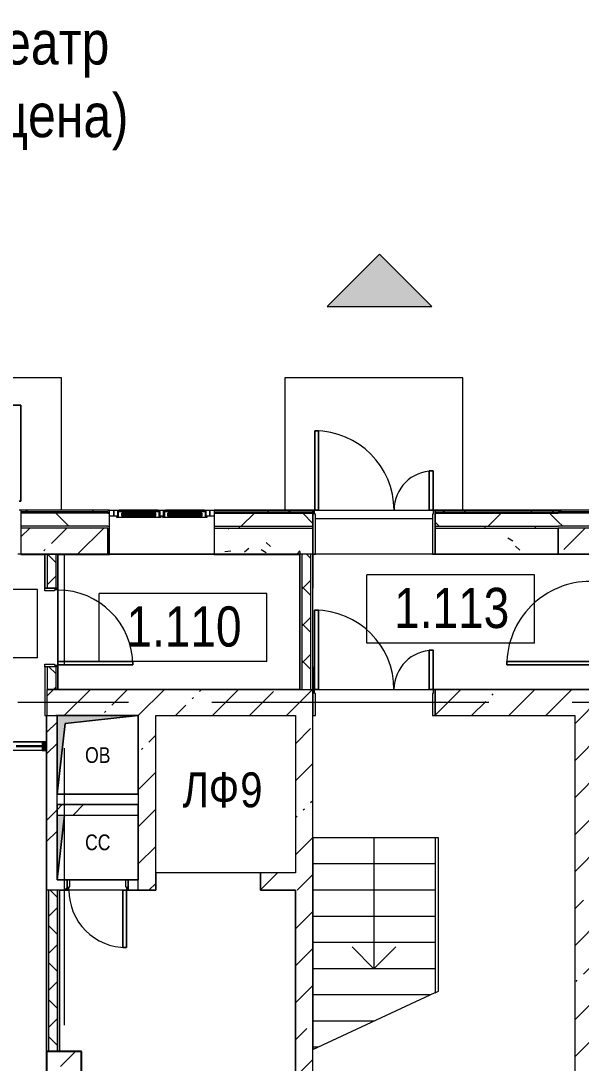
# Model space of a CAD drawing. Header units: millimetres. Extents: x 46431 to 216095, y -43515 to 31605.
# Drawn here: x 85437 to 91856, y 19585 to 31529 of the extents above; entities that cross this region are included whole.
import ezdxf

# ---------------------------------------------------------------- set-up
doc = ezdxf.new("R2010")
doc.units = ezdxf.units.MM
doc.linetypes.add('Осевые', pattern=[6350, 1270, -952.5, 3175, -952.5])
for name, color, linetype, lineweight in [('Двери', 7, 'Continuous', 9), ('Импосты витража', 7, 'Continuous', 9), ('Импосты витража-1', 7, 'Continuous', 18), ('Каркас_Импост', 7, 'Continuous', 9), ('Колонны', 7, 'Continuous', 9), ('Колонны-1', 7, 'Continuous', 25), ('Контуры', 7, 'Continuous', 9), ('Линии подступенков-1', 7, 'Continuous', 9), ('Линии свеса', 7, 'Continuous', 9), ('Марки вырезов', 7, 'Continuous', 9), ('Марки помещений', 7, 'Continuous', 9), ('Обобщенные модели', 7, 'Continuous', 9), ('Общие ребра', 7, 'Continuous', 9), ('Окна', 7, 'Continuous', 9), ('Окна-1', 7, 'Continuous', 18), ('Оси-2', 7, 'Осевые', 9), ('Остекление', 7, 'Continuous', 9), ('Панель', 7, 'Continuous', 9), ('Перекрытия', 7, 'Continuous', 9), ('Стены', 7, 'Continuous', 9), ('Стены-1', 7, 'Continuous', 18), ('Стрелки вверх', 7, 'Continuous', 9), ('Текстовые примечания', 7, 'Continuous', 9), ('Типовые аннотации', 7, 'Continuous', 9), ('Черная _1 сплошная', 7, 'Continuous', 9), ('Штриховка разреза-3', 7, 'Continuous', 9), ('Элементы узлов', 7, 'Continuous', 9), ('Элементы узлов-1', 7, 'Continuous', 5)]:
    doc.layers.add(name, color=color, linetype=linetype, lineweight=lineweight)
for name, color, linetype, lineweight, true_color in [('Импосты витража-2', 7, 'Continuous', 9, 0x787878), ('Линии-2', 1, 'Continuous', 9, 0xff0000), ('Окна-2', 7, 'Continuous', 9, 0x804000), ('Элементы узлов-2', 1, 'Continuous', 9, 0xff0000)]:
    doc.layers.add(name, color=color, linetype=linetype, lineweight=lineweight, true_color=true_color)
doc.styles.add('Arial', font='Arial.ttf', dxfattribs={"width": 0.8, "height": 180})
doc.styles.add('Arial Narrow', font='Arial Narrow.ttf', dxfattribs={"height": 500})
doc.styles.add('Arial Narrow_1', font='Arial Narrow.ttf', dxfattribs={"height": 460})
doc.styles.add('Arial Narrow_2', font='Arial Narrow.ttf', dxfattribs={"height": 400})
pattern_1 = [(45, (0, 0), (-424.264, 424.264), [600, -100, 20, -100]), (45, (0, 424), (-424.264, 424.264), [])]
pattern_2 = [(45, (0, 0), (-212.132, 212.132), []), (135, (0, 0), (-212.132, -212.132), [])]
pattern_3 = [(45, (0, 0), (-502.8943, 502.8943), []), (45, (0, 762), (-502.8943, 502.8943), [])]
pattern_4 = [(0, (0, 0), (812.8, 203.2), [67.056, -542.544, 67.056, -542.544, -3251.2]), (0, (0, 0), (812.8, 203.2), [-1219.2, 67.056, -1152.144, 67.056, -542.544, -1422.4]), (0, (0, 0), (812.8, 203.2), [-3048, 67.056, -339.344, 67.056, -948.944]), (120, (304.8, 101.6), (-582.37636, 602.30545), [67.056, -542.544, 67.056, -542.544, -3251.2]), (120, (304.8, 101.6), (-582.37636, 602.30545), [-1219.2, 67.056, -1152.144, 67.056, -542.544, -1422.4]), (120, (304.8, 101.6), (-582.37636, 602.30545), [-3048, 67.056, -339.344, 67.056, -948.944]), (240, (406.4, 508), (-230.42364, -805.50545), [67.056, -542.544, 67.056, -542.544, -3251.2]), (240, (406.4, 508), (-230.42364, -805.50545), [-1219.2, 67.056, -1152.144, 67.056, -542.544, -1422.4]), (240, (406.4, 508), (-230.42364, -805.50545), [-3048, 67.056, -339.344, 67.056, -948.944])]
pattern_5 = [(45, (0, 0), (-707.107, 707.107), []), (135, (0, 0), (-707.107, -707.107), [])]

# ---------------------------------------------------------------- blocks, each defined once
blk = doc.blocks.new('Дверь - Однопольная - ДВ1_21х10-6240607-План 1-го этажа на отм_ -6_000')
at = {"layer": 'Двери'}
for p, q in [((-439, 1018), (-479, 1018)), ((-479, 1018), (-479, 60)), ((-439, 60), (-439, 1018)), ((-479, 60), (-439, 60))]:
    blk.add_line(p, q, dxfattribs=at)
blk.add_arc((-479, 60), 958, 360, 90, dxfattribs=at)
at = {"layer": 'Каркас_Импост'}
for p, q in [((-480, 60), (-500, 60)), ((-500, 60), (-500, -60)), ((-480, 20), (-480, 60)), ((-470, 20), (-480, 20)), ((-470, -60), (-470, 20)), ((480, 20), (470, 20)), ((470, 20), (470, -60)), ((500, 60), (480, 60)), ((480, 60), (480, 20)), ((500, -60), (500, 60)), ((-500, -60), (-470, -60)), ((470, -60), (500, -60))]:
    blk.add_line(p, q, dxfattribs=at)
at = {"layer": 'Панель'}
for p, q in [((-479, 1018), (-439, 1018)), ((-479, 60), (-479, 1018)), ((-439, 1018), (-439, 60)), ((-439, 60), (-479, 60))]:
    blk.add_line(p, q, dxfattribs=at)
blk = doc.blocks.new('Дверь - Однопольная - ДВ11__21х9-6240629-План 1-го этажа на отм_ -6_000')
at = {"layer": 'Двери'}
for p, q in [((-429, -75), (-389, -75)), ((-429, -933), (-429, -75)), ((-389, -75), (-389, -933)), ((-389, -933), (-429, -933))]:
    blk.add_line(p, q, dxfattribs=at)
blk.add_arc((-429, -75), 858, 270, 0, dxfattribs=at)
at = {"layer": 'Каркас_Импост'}
for p, q in [((-450, 75), (-420, 75)), ((-450, -75), (-450, 75)), ((-420, 75), (-420, -35)), ((420, 75), (450, 75)), ((420, -35), (420, 75)), ((450, 75), (450, -75)), ((-430, -75), (-450, -75)), ((-430, -35), (-430, -75)), ((-420, -35), (-430, -35)), ((430, -35), (420, -35)), ((430, -75), (430, -35)), ((450, -75), (430, -75))]:
    blk.add_line(p, q, dxfattribs=at)
at = {"layer": 'Панель'}
for p, q in [((-389, -75), (-429, -75)), ((-429, -75), (-429, -933)), ((-389, -933), (-389, -75)), ((-429, -933), (-389, -933))]:
    blk.add_line(p, q, dxfattribs=at)
blk = doc.blocks.new('Дверь - Однопольная без ручки - ДТ2_21х7-6208856-План 1-го этажа на отм_ -6_000')
at = {"layer": 'Двери'}
for p, q in [((-289, 718), (-329, 718)), ((-329, 718), (-329, 60)), ((-289, 60), (-289, 718)), ((-329, 60), (-289, 60))]:
    blk.add_line(p, q, dxfattribs=at)
blk.add_arc((-329, 60), 658, 360, 90, dxfattribs=at)
at = {"layer": 'Каркас_Импост'}
for p, q in [((-330, 60), (-350, 60)), ((-350, 60), (-350, -60)), ((-330, 20), (-330, 60)), ((-320, 20), (-330, 20)), ((-320, -60), (-320, 20)), ((330, 20), (320, 20)), ((320, 20), (320, -60)), ((350, 60), (330, 60)), ((330, 60), (330, 20)), ((350, -60), (350, 60)), ((-350, -60), (-320, -60)), ((320, -60), (350, -60))]:
    blk.add_line(p, q, dxfattribs=at)
at = {"layer": 'Панель'}
for p, q in [((-329, 718), (-289, 718)), ((-329, 60), (-329, 718)), ((-289, 718), (-289, 60)), ((-289, 60), (-329, 60))]:
    blk.add_line(p, q, dxfattribs=at)
blk = doc.blocks.new('Колонна 8 - Колонна 40-55-731356-План 1-го этажа на отм_ -6_000')
at = {"layer": 'Колонны'}
h = blk.add_hatch(dxfattribs=at)
h.set_pattern_fill('FP_18', color=256, style=0, pattern_type=2)
h.set_pattern_definition([(45, (-22400, -43800), (-493.914, 493.914), []), (45, (-21906.1, -43800), (-493.914, 493.914), [873.125, -174.625, 6.706, -167.919])])
h.paths.add_polyline_path([(63709, -24483), (63732, -24483), (63732, -24083), (63332, -24083), (63332, -24483)], flags=0)
at = {"layer": 'Колонны-1'}
for p, q in [((63732, -24083), (63332, -24083)), ((63332, -24083), (63332, -24483)), ((63732, -24483), (63732, -24083)), ((63332, -24483), (63732, -24483))]:
    blk.add_line(p, q, dxfattribs=at)
blk = doc.blocks.new('Дверь - Полуторная_001 - ДВ7_21-14-6256112-План 1-го этажа на отм_ -6_000')
at = {"layer": 'Двери'}
for p, q in [((-634, 1059), (-679, 1059)), ((-679, 1059), (-679, 150)), ((-634, 150), (-634, 1059)), ((634, 150), (634, 599)), ((634, 599), (679, 599)), ((679, 599), (679, 150)), ((-679, 150), (-634, 150)), ((679, 150), (634, 150))]:
    blk.add_line(p, q, dxfattribs=at)
for centre, radius, start, end in [((-679, 150), 909, 360, 90), ((679, 150), 449, 90, 180)]:
    blk.add_arc(centre, radius, start, end, dxfattribs=at)
at = {"layer": 'Каркас_Импост'}
for p, q in [((-680, 150), (-700, 150)), ((-700, 150), (-700, -150)), ((-680, 105), (-680, 150)), ((700, 150), (680, 150)), ((680, 150), (680, 105)), ((700, -150), (700, 150)), ((-670, 105), (-680, 105)), ((-670, -150), (-670, 105)), ((680, 105), (670, 105)), ((670, 105), (670, -150)), ((-700, -150), (-670, -150)), ((670, -150), (700, -150))]:
    blk.add_line(p, q, dxfattribs=at)
at = {"layer": 'Панель'}
for p, q in [((-679, 1059), (-634, 1059)), ((-679, 150), (-679, 1059)), ((-634, 1059), (-634, 150)), ((634, 599), (634, 150)), ((679, 599), (634, 599)), ((679, 150), (679, 599)), ((-634, 150), (-679, 150)), ((634, 150), (679, 150))]:
    blk.add_line(p, q, dxfattribs=at)
blk = doc.blocks.new('Окно 2-Распашное - Один переплет с многокамерным стеклопакетом - 30674-99 - ОК-1 1200-1800-V15-План 1-го этажа на отм_ -6_000')
at = {"layer": 'Каркас_Импост'}
for p, q in [((-550, -183), (-507, -183)), ((-550, -253), (-550, -183)), ((-515, -167), (-438, -167)), ((-515, -181), (-515, -167)), ((-495, -181), (-515, -181)), ((-507, -183), (-507, -239)), ((-495, -183), (-507, -183)), ((-507, -183), (-507, -239)), ((-507, -239), (-487, -239)), ((-21, -239), (-507, -239)), ((-495, -237), (-495, -181)), ((-438, -237), (-495, -237)), ((-487, -239), (-487, -253)), ((-41, -239), (-487, -239)), ((-487, -239), (-487, -253)), ((-438, -185), (-458, -185)), ((-458, -185), (-458, -217)), ((-458, -217), (-458, -185)), ((-458, -185), (-70, -185)), ((-458, -217), (-438, -217)), ((-70, -217), (-458, -217)), ((-438, -167), (-438, -185)), ((-438, -185), (-438, -167)), ((-438, -167), (-90, -167)), ((-90, -185), (-438, -185)), ((-438, -217), (-438, -237)), ((-438, -217), (-90, -217)), ((-438, -237), (-438, -217)), ((-90, -237), (-438, -237)), ((-90, -167), (-13, -167)), ((-90, -185), (-90, -167)), ((-90, -185), (-90, -167)), ((-70, -185), (-90, -185)), ((-90, -217), (-70, -217)), ((-90, -237), (-90, -217)), ((-90, -237), (-90, -217)), ((-33, -237), (-90, -237)), ((-70, -217), (-70, -185)), ((-70, -217), (-70, -185)), ((-41, -239), (-21, -239)), ((-41, -253), (-41, -239)), ((-41, -239), (-41, -253)), ((-33, -181), (-33, -237)), ((-13, -181), (-33, -181)), ((-21, -183), (-33, -183)), ((-21, -183), (21, -183)), ((-21, -239), (-21, -183)), ((-21, -183), (-21, -239)), ((-13, -167), (-13, -181)), ((13, -167), (90, -167)), ((13, -181), (13, -167)), ((33, -181), (13, -181)), ((21, -183), (21, -239)), ((33, -183), (21, -183)), ((21, -239), (21, -183)), ((21, -239), (41, -239)), ((507, -239), (21, -239)), ((33, -237), (33, -181)), ((90, -237), (33, -237)), ((41, -239), (41, -253)), ((487, -239), (41, -239)), ((41, -253), (41, -239)), ((70, -185), (70, -217)), ((90, -185), (70, -185)), ((70, -185), (70, -217)), ((70, -185), (458, -185)), ((70, -217), (90, -217)), ((458, -217), (70, -217)), ((90, -167), (90, -185)), ((90, -167), (90, -185)), ((90, -167), (438, -167)), ((438, -185), (90, -185)), ((90, -217), (90, -237)), ((90, -217), (90, -237)), ((90, -217), (438, -217)), ((438, -237), (90, -237)), ((438, -167), (515, -167)), ((438, -185), (438, -167)), ((438, -167), (438, -185)), ((458, -185), (438, -185)), ((438, -217), (458, -217)), ((438, -237), (438, -217)), ((438, -217), (438, -237)), ((495, -237), (438, -237)), ((458, -217), (458, -185)), ((458, -185), (458, -217)), ((487, -239), (507, -239)), ((487, -253), (487, -239)), ((487, -253), (487, -239)), ((495, -181), (495, -237)), ((515, -181), (495, -181)), ((507, -183), (495, -183)), ((507, -183), (550, -183)), ((507, -239), (507, -183)), ((507, -239), (507, -183)), ((515, -167), (515, -181)), ((550, -183), (550, -253)), ((-487, -253), (-550, -253)), ((-487, -253), (-41, -253)), ((41, -253), (-41, -253)), ((41, -253), (487, -253)), ((550, -253), (487, -253))]:
    blk.add_line(p, q, dxfattribs=at)
at = {"layer": 'Окна'}
for p, q in [((-443, -189), (-443, -199)), ((-443, -189), (-85, -189)), ((-85, -199), (-443, -199)), ((-443, -203), (-443, -213)), ((-443, -203), (-85, -203)), ((-85, -213), (-443, -213)), ((-85, -189), (-85, -199)), ((-85, -203), (-85, -213)), ((443, -189), (85, -189)), ((85, -189), (85, -199)), ((85, -199), (443, -199)), ((443, -203), (85, -203)), ((85, -203), (85, -213)), ((85, -213), (443, -213)), ((443, -189), (443, -199)), ((443, -203), (443, -213)), ((-438, -253), (-487, -253)), ((-487, -253), (-475, -253)), ((-53, -253), (-41, -253)), ((53, -253), (41, -253)), ((438, -253), (487, -253)), ((487, -253), (475, -253))]:
    blk.add_line(p, q, dxfattribs=at)
at = {"layer": 'Окна-1'}
for p, q in [((-458, -189), (-443, -189)), ((-458, -199), (-458, -189)), ((-443, -199), (-458, -199)), ((-458, -203), (-443, -203)), ((-458, -213), (-458, -203)), ((-443, -213), (-458, -213)), ((-443, -189), (-443, -199)), ((-443, -203), (-443, -213)), ((-85, -189), (-70, -189)), ((-85, -199), (-85, -189)), ((-70, -199), (-85, -199)), ((-85, -203), (-70, -203)), ((-85, -213), (-85, -203)), ((-70, -213), (-85, -213)), ((-70, -189), (-70, -199)), ((-70, -203), (-70, -213)), ((70, -189), (70, -199)), ((85, -189), (70, -189)), ((70, -199), (85, -199)), ((70, -203), (70, -213)), ((85, -203), (70, -203)), ((70, -213), (85, -213)), ((85, -199), (85, -189)), ((85, -213), (85, -203)), ((458, -189), (443, -189)), ((443, -189), (443, -199)), ((443, -199), (458, -199)), ((458, -203), (443, -203)), ((443, -203), (443, -213)), ((443, -213), (458, -213)), ((458, -199), (458, -189)), ((458, -213), (458, -203))]:
    blk.add_line(p, q, dxfattribs=at)
at = {"layer": 'Окна-2'}
for p, q in [((-600, -183), (-550, -183)), ((-600, -253), (-600, -183)), ((-550, -183), (-550, -253)), ((-550, -183), (-550, -253)), ((-550, -183), (-495, -183)), ((-33, -183), (33, -183)), ((495, -183), (550, -183)), ((550, -183), (600, -183)), ((550, -253), (550, -183)), ((550, -183), (550, -253)), ((600, -183), (600, -253)), ((-550, -253), (-600, -253)), ((550, -253), (-550, -253)), ((600, -253), (550, -253))]:
    blk.add_line(p, q, dxfattribs=at)
at = {"layer": 'Остекление'}
for p, q in [((-458, -185), (-70, -185)), ((-458, -189), (-458, -185)), ((-70, -189), (-458, -189)), ((-458, -199), (-70, -199)), ((-458, -203), (-458, -199)), ((-70, -203), (-458, -203)), ((-458, -213), (-70, -213)), ((-458, -217), (-458, -213)), ((-70, -217), (-458, -217)), ((-70, -185), (-70, -189)), ((-70, -199), (-70, -203)), ((-70, -213), (-70, -217)), ((458, -185), (70, -185)), ((70, -185), (70, -189)), ((70, -189), (458, -189)), ((458, -199), (70, -199)), ((70, -199), (70, -203)), ((70, -203), (458, -203)), ((458, -213), (70, -213)), ((70, -213), (70, -217)), ((70, -217), (458, -217)), ((458, -189), (458, -185)), ((458, -203), (458, -199)), ((458, -217), (458, -213))]:
    blk.add_line(p, q, dxfattribs=at)
blk = doc.blocks.new('Дверь - Полуторная_наруж__стемалит - ДН9_21-14-8181774-План 1-го этажа на отм_ -6_000')
at = {"layer": 'Двери'}
for p, q in [((-634, 1161.5), (-679, 1161.5)), ((-679, 1161.5), (-679, 252.5)), ((-634, 252.5), (-634, 1161.5)), ((634, 252.5), (634, 701.5)), ((634, 701.5), (679, 701.5)), ((679, 701.5), (679, 252.5)), ((-679, 252.5), (-634, 252.5)), ((679, 252.5), (634, 252.5))]:
    blk.add_line(p, q, dxfattribs=at)
for centre, radius, start, end in [((-679, 252.5), 909, 360, 90), ((679, 252.5), 449, 90, 180)]:
    blk.add_arc(centre, radius, start, end, dxfattribs=at)
at = {"layer": 'Каркас_Импост'}
for p, q in [((-680, 252.5), (-700, 252.5)), ((-700, 252.5), (-700, -252.5)), ((-680, 207.5), (-680, 252.5)), ((700, 252.5), (680, 252.5)), ((680, 252.5), (680, 207.5)), ((700, -252.5), (700, 252.5)), ((-670, 207.5), (-680, 207.5)), ((-670, -252.5), (-670, 207.5)), ((680, 207.5), (670, 207.5)), ((670, 207.5), (670, -252.5)), ((-700, -252.5), (-670, -252.5)), ((670, -252.5), (700, -252.5))]:
    blk.add_line(p, q, dxfattribs=at)
at = {"layer": 'Панель'}
for p, q in [((-679, 1161.5), (-634, 1161.5)), ((-679, 252.5), (-679, 1161.5)), ((-634, 1161.5), (-634, 252.5)), ((634, 701.5), (634, 252.5)), ((679, 701.5), (634, 701.5)), ((679, 252.5), (679, 701.5)), ((-634, 252.5), (-679, 252.5)), ((634, 252.5), (679, 252.5))]:
    blk.add_line(p, q, dxfattribs=at)
blk = doc.blocks.new('170_ОтверстиеПрямоугольноеВертикальное - 170_ОтверстиеПрямоугольноеВертикальное-5689012-План 1-го этажа на отм_ -6_000')
at = {"layer": 'Обобщенные модели'}
for p, q in [((-465, -450), (-465, 450)), ((-465, 450), (465, 450)), ((465, 450), (465, -450)), ((465, -450), (-465, -450))]:
    blk.add_line(p, q, dxfattribs=at)
blk = doc.blocks.new('170_ОтверстиеПрямоугольноеВертикальное - 170_ОтверстиеПрямоугольноеВертикальное-5689010-План 1-го этажа на отм_ -6_000')
at = {"layer": 'Обобщенные модели'}
for p, q in [((-465, -430), (-465, 430)), ((-465, 430), (465, 430)), ((465, 430), (465, -430)), ((465, -430), (-465, -430))]:
    blk.add_line(p, q, dxfattribs=at)
blk = doc.blocks.new('Прямоугольный импост - 50х100 мм-4880030-План 1-го этажа на отм_ -6_000')
at = {"layer": 'Импосты витража-2'}
blk.add_hatch(color=256, dxfattribs=at).paths.add_polyline_path([(-50, 50), (0, 50), (0, -50), (-50, -50)], flags=0)
at = {"layer": 'Импосты витража-1'}
for p, q in [((-50, 50), (0, 50)), ((-50, -50), (-50, 50)), ((0, 50), (0, -50)), ((0, -50), (-50, -50))]:
    blk.add_line(p, q, dxfattribs=at)
blk = doc.blocks.new('Прямоугольный импост - 50х100 мм-4879940-План 1-го этажа на отм_ -6_000')
at = {"layer": 'Импосты витража'}
for p, q in [((85732, 23267), (85357, 23267)), ((85732, 23267), (85732, 23167)), ((85732, 23167), (85357, 23167))]:
    blk.add_line(p, q, dxfattribs=at)
blk = doc.blocks.new('M_Дверь-Проем - 1200 x 2200 mm-V37-План 1-го этажа на отм_ -6_000')
at = {"layer": 'Черная _1 сплошная'}
blk.add_line((-608, -100), (592, -100), dxfattribs=at)
blk = doc.blocks.new('Марка помещения_Р - Марка помещения-4575829-План 1-го этажа на отм_ -6_000')
at = {"layer": 'Марки помещений'}
for p, q in [((-4.79375, -1.95625), (-4.79375, 1.95625)), ((4.79375, 1.95625), (-4.79375, 1.95625)), ((4.79375, -1.95625), (4.79375, 1.95625)), ((4.79375, -1.95625), (-4.79375, -1.95625))]:
    blk.add_line(p, q, dxfattribs=at)

msp = doc.modelspace()

# ---------------------------------------------------------------- hatches: boundary and pattern name
at = {"layer": 'Штриховка разреза-3'}
h = msp.add_hatch(dxfattribs=at)
h.set_pattern_fill('FP_3', color=256, style=0, pattern_type=2)
h.set_pattern_definition(pattern_3)
h.paths.add_polyline_path([(86109.2, 25902.1), (86432, 25902.1), (86432, 25922.1), (85437, 25922.1), (85437, 25902.1)], flags=0)
h = msp.add_hatch(dxfattribs=at)
h.set_pattern_fill('FP_3', color=256, style=0, pattern_type=2)
h.set_pattern_definition(pattern_3)
h.paths.add_polyline_path([(88782, 25902.1), (88782, 25922.1), (87652, 25922.1), (87652, 25902.1), (88652, 25902.1)], flags=0)
h.paths.add_polyline_path([(86452, 25902.1), (86452, 25922.1), (86432, 25922.1), (86432, 25902.1)], flags=0)
h.paths.add_polyline_path([(90347.2, 25902.1), (91592, 25902.1), (91592, 25922.1), (90182, 25922.1), (90182, 25902.1)], flags=0)
h = msp.add_hatch(dxfattribs=at)
h.set_pattern_fill('FP_3', color=256, style=0, pattern_type=2)
h.set_pattern_definition(pattern_3)
h.paths.add_polyline_path([(92592, 25902.1), (92592, 25922.1), (91592, 25922.1), (91592, 25902.1), (92042.4, 25902.1)], flags=0)
h = msp.add_hatch(dxfattribs=at)
h.set_pattern_fill('FP_5', color=256, style=0, pattern_type=2)
h.set_pattern_definition(pattern_4)
h.paths.add_polyline_path([(86432, 25887.1), (86432, 25902.1), (85437, 25902.1), (85437, 25887.1), (86109.2, 25887.1)], flags=0)
h = msp.add_hatch(dxfattribs=at)
h.set_pattern_fill('FP_6', color=256, style=0, pattern_type=2)
h.set_pattern_definition(pattern_5)
h.paths.add_polyline_path([(85437, 25737.1), (86432, 25737.1), (86432, 25887.1), (85437, 25887.1)], flags=0)
h = msp.add_hatch(dxfattribs=at)
h.set_pattern_fill('FP_6', color=256, style=0, pattern_type=2)
h.set_pattern_definition(pattern_5)
h.paths.add_polyline_path([(90347.2, 25737.1), (91592, 25737.1), (91592, 25887.1), (90182, 25887.1), (90182, 25737.1)], flags=0)
h.paths.add_polyline_path([(86452, 25737.1), (86452, 25887.1), (86432, 25887.1), (86432, 25737.1)], flags=0)
h.paths.add_polyline_path([(87652, 25737.1), (88782, 25737.1), (88782, 25887.1), (87652, 25887.1)], flags=0)
h = msp.add_hatch(dxfattribs=at)
h.set_pattern_fill('FP_5', color=256, style=0, pattern_type=2)
h.set_pattern_definition(pattern_4)
h.paths.add_polyline_path([(91592, 25887.1), (92592, 25887.1), (92592, 25902.1), (91592, 25902.1)], flags=0)
h = msp.add_hatch(dxfattribs=at)
h.set_pattern_fill('FP_6', color=256, style=0, pattern_type=2)
h.set_pattern_definition(pattern_5)
h.paths.add_polyline_path([(91592, 25737.1), (92592, 25737.1), (92592, 25887.1), (91592, 25887.1)], flags=0)
h = msp.add_hatch(dxfattribs=at)
h.set_pattern_fill('FP_4', color=256, style=0, pattern_type=2)
h.set_pattern_definition(pattern_1)
h.paths.add_polyline_path([(86432, 25417.1), (86432, 25717.1), (85437, 25717.1), (85437, 25417.1), (86109.2, 25417.1)], flags=0)
h = msp.add_hatch(dxfattribs=at)
h.set_pattern_fill('FP_5', color=256, style=0, pattern_type=2)
h.set_pattern_definition(pattern_4)
h.paths.add_polyline_path([(91592, 25717.1), (91592, 25737.1), (90182, 25737.1), (90182, 25717.1), (90347.2, 25717.1)], flags=0)
h.paths.add_polyline_path([(88782, 25717.1), (88782, 25737.1), (87652, 25737.1), (87652, 25717.1), (88652, 25717.1)], flags=0)
h.paths.add_polyline_path([(86432, 25717.1), (86452, 25717.1), (86452, 25737.1), (86432, 25737.1)], flags=0)
h = msp.add_hatch(dxfattribs=at)
h.set_pattern_fill('FP_7', color=256, style=0, pattern_type=2)
h.set_pattern_definition([(50, (0, 0), (1457.472, -127.512), [152.4, -1676.4]), (355, (0, 0), (-281.942, 1528.454), [121.92, -1341.12]), (100.451, (121.5, -10.6), (1175.541, 1400.933), [129.52, -1424.72]), (46.184, (0, 406.4), (2168.632, -336.342), [228.6, -2514.6]), (96.636, (180.7, 378.4), (1899.22, 1979.42), [194.28, -2137.08]), (351.184, (0, 406.4), (1899.24, 1979.4), [182.88, -2011.68]), (21, (203.2, 304.8), (1212.915, -818.121), [152.4, -1676.4]), (326, (203.2, 304.8), (494.417, 1473.504), [121.92, -1341.12]), (71.451, (304.3, 236.6), (1707.337, 655.37), [129.52, -1424.72]), (37.5, (0, 0), (24.7094, 676.4402), [67.056, -1257.808, 67.056, -1294.384, -1346.2]), (37.5, (0, 0), (24.7094, 676.4402), [-2686.304, 67.056, -1279.144]), (7.5, (0, 0), (534.558, 801.444), [67.056, -709.168, 67.056, -1227.328, -513.08]), (7.5, (0, 0), (534.558, 801.444), [-2070.608, 67.056, -446.024]), (327.5, (-453.14, 0), (1084.7275, -45.8312), [67.056, -440.944, 67.056, -1517.904, -2103.12]), (327.5, (-453.14, 0), (1084.7275, -45.8312), [-2092.96, 67.056, -2036.064]), (317.5, (-656.3, 0), (1185.035, 203.414), [67.056, -593.344, 67.056, -985.52, -1493.52]), (317.5, (-656.3, 0), (1185.035, 203.414), [-1712.976, 67.056, -1426.464])])
h.paths.add_polyline_path([(88631.6, 25417.1), (88782, 25417.1), (88782, 25717.1), (87652, 25717.1), (87652, 25417.1), (88629.6, 25417.1)], flags=0)
h.paths.add_polyline_path([(91592, 25417.1), (91592, 25717.1), (90182, 25717.1), (90182, 25417.1), (90347.2, 25417.1)], flags=0)
h.paths.add_polyline_path([(86432, 25417.1), (86452, 25417.1), (86452, 25717.1), (86432, 25717.1)], flags=0)
h = msp.add_hatch(dxfattribs=at)
h.set_pattern_fill('FP_5', color=256, style=0, pattern_type=2)
h.set_pattern_definition(pattern_4)
h.paths.add_polyline_path([(92042.4, 25717.1), (92592, 25717.1), (92592, 25737.1), (91592, 25737.1), (91592, 25717.1)], flags=0)
h = msp.add_hatch(dxfattribs=at)
h.set_pattern_fill('FP_4', color=256, style=0, pattern_type=2)
h.set_pattern_definition(pattern_1)
h.paths.add_polyline_path([(92081.6, 25417.1), (92592, 25417.1), (92592, 25717.1), (91592, 25717.1), (91592, 25417.1), (92042.4, 25417.1)], flags=0)
h = msp.add_hatch(dxfattribs=at)
h.set_pattern_fill('FP_1', color=256, style=0, pattern_type=2)
h.set_pattern_definition(pattern_2)
h.paths.add_polyline_path([(85736.6, 23867.1), (85836.6, 23867.1), (85836.6, 24127.1), (85736.6, 24127.1)], flags=0)
h.paths.add_polyline_path([(85836.6, 25027.1), (85836.6, 25417.1), (85736.6, 25417.1), (85736.6, 25027.1)], flags=0)
h = msp.add_hatch(dxfattribs=at)
h.set_pattern_fill('FP_1', color=256, style=0, pattern_type=2)
h.set_pattern_definition(pattern_2)
h.paths.add_polyline_path([(88656.6, 23867.1), (88756.6, 23867.1), (88756.6, 25417.1), (88656.6, 25417.1), (88656.6, 24748.2)], flags=0)
h = msp.add_hatch(dxfattribs=at)
h.set_pattern_fill('FP_4', color=256, style=0, pattern_type=2)
h.set_pattern_definition(pattern_1)
h.paths.add_polyline_path([(86781.6, 23567.1), (88781.6, 23567.1), (88781.6, 23867.1), (85736.6, 23867.1), (85736.6, 23567.1), (85851.6, 23567.1)], flags=0)
h.paths.add_polyline_path([(91779.6, 23567.1), (91781.6, 23567.1), (91781.6, 23867.1), (90181.6, 23867.1), (90181.6, 23567.1), (90347.2, 23567.1)], flags=0)
h = msp.add_hatch(dxfattribs=at)
h.set_pattern_fill('FP_4', color=256, style=0, pattern_type=2)
h.set_pattern_definition(pattern_1)
h.paths.add_polyline_path([(92042.4, 15117.1), (92081.6, 15117.1), (92081.6, 23867.1), (91781.6, 23867.1), (91781.6, 15117.1), (91929.6, 15117.1), (91931.6, 15117.1), (91956.6, 15117.1)], flags=0)
h = msp.add_hatch(dxfattribs=at)
h.set_pattern_fill('FP_3', color=256, style=0, pattern_type=2)
h.set_pattern_definition(pattern_3)
h.paths.add_polyline_path([(85736.6, 21687.1), (85851.6, 21687.1), (85851.6, 23567.1), (85731.6, 23565.1), (85731.6, 21687.1)], flags=0)
h = msp.add_hatch(dxfattribs=at)
h.set_pattern_fill('FP_4', color=256, style=0, pattern_type=2)
h.set_pattern_definition(pattern_1)
h.paths.add_polyline_path([(86981.6, 21567.1), (86981.6, 23567.1), (86781.6, 23567.1), (86781.6, 21567.1), (86956.8, 21567.1)], flags=0)
h = msp.add_hatch(dxfattribs=at)
h.set_pattern_fill('FP_4', color=256, style=0, pattern_type=2)
h.set_pattern_definition(pattern_1)
h.paths.add_polyline_path([(88581.6, 15117.1), (88781.6, 15117.1), (88781.6, 23567.1), (88581.6, 23567.1), (88581.6, 19740.7)], flags=0)
h = msp.add_hatch(dxfattribs=at)
h.set_pattern_fill('FP_3', color=256, style=0, pattern_type=2)
h.set_pattern_definition(pattern_3)
h.paths.add_polyline_path([(85851.6, 22427.1), (86781.6, 22427.1), (86781.6, 22547.1), (85851.6, 22547.1)], flags=0)
h = msp.add_hatch(dxfattribs=at)
h.set_pattern_fill('FP_4', color=256, style=0, pattern_type=2)
h.set_pattern_definition(pattern_1)
h.paths.add_polyline_path([(88581.6, 21567.1), (88581.6, 21767.1), (88181.6, 21767.1), (88181.6, 21567.1), (88579.6, 21567.1)], flags=0)
h = msp.add_hatch(dxfattribs=at)
h.set_pattern_fill('FP_3', color=256, style=0, pattern_type=2)
h.set_pattern_definition(pattern_3)
h.paths.add_polyline_path([(85883.6, 21567.1), (85966.6, 21567.1), (85966.6, 21687.1), (85731.6, 21687.1), (85731.6, 21567.1), (85881.6, 21567.1)], flags=0)
h.paths.add_polyline_path([(86666.6, 21567.1), (86781.6, 21567.1), (86781.6, 21687.1), (86666.6, 21687.1)], flags=0)
h = msp.add_hatch(dxfattribs=at)
h.set_pattern_fill('FP_1', color=256, style=0, pattern_type=2)
h.set_pattern_definition(pattern_2)
h.paths.add_polyline_path([(85856.6, 19717.1), (85856.6, 21567.1), (85756.6, 21567.1), (85756.6, 19717.1)], flags=0)
at = {"layer": 'Элементы узлов-1'}
for points in [[(85851.6, 22667.1), (85943.1, 23475.6), (86781.6, 23567.1), (85851.6, 23565.1), (85851.6, 23267.1)], [(85851.6, 21687.1), (85937.6, 22427.1), (85851.6, 22427.1), (85851.6, 22294.7)]]:
    msp.add_hatch(color=256, dxfattribs=at).paths.add_polyline_path(points, flags=0)
at = {"layer": 'Элементы узлов-2'}
msp.add_hatch(color=256, dxfattribs=at).paths.add_polyline_path([(88944.4, 28255.2), (90144.4, 28255.2), (89544.4, 28855.2)], flags=0)

# ---------------------------------------------------------------- linework, layer by layer
at = {"layer": 'Контуры'}
for p, q in [((90181.6, 22167.1), (88781.6, 22167.1)), ((88781.6, 22167.1), (88781.6, 19740.7)), ((90181.6, 22167.1), (90181.6, 20393.5))]:
    msp.add_line(p, q, dxfattribs=at)
at = {"layer": 'Линии подступенков-1'}
for p, q in [((90181.6, 22167.1), (88781.6, 22167.1)), ((90181.6, 21867.1), (88781.6, 21867.1)), ((90181.6, 21567.1), (88781.6, 21567.1)), ((90181.6, 21267.1), (88781.6, 21267.1)), ((90181.6, 20967.1), (88781.6, 20967.1)), ((90181.6, 20667.1), (88781.6, 20667.1)), ((90125, 20367.1), (88781.6, 20367.1)), ((89481.6, 20067.1), (88781.6, 20067.1)), ((88838.3, 19767.1), (88781.6, 19767.1))]:
    msp.add_line(p, q, dxfattribs=at)
at = {"layer": 'Линии свеса'}
for p, q in [((90181.6, 21867.1), (88781.6, 21867.1)), ((90181.6, 21567.1), (88781.6, 21567.1)), ((90181.6, 21267.1), (88781.6, 21267.1)), ((90181.6, 20967.1), (88781.6, 20967.1)), ((90181.6, 20667.1), (88781.6, 20667.1)), ((90125, 20367.1), (88781.6, 20367.1)), ((89481.6, 20067.1), (88781.6, 20067.1)), ((88838.3, 19767.1), (88781.6, 19767.1))]:
    msp.add_line(p, q, dxfattribs=at)
at = {"layer": 'Линии-2'}
for p, q in [((89544.4, 28855.2), (88944.4, 28255.2)), ((90144.4, 28255.2), (89544.4, 28855.2)), ((88944.4, 28255.2), (90144.4, 28255.2))]:
    msp.add_line(p, q, dxfattribs=at)
at = {"layer": 'Марки вырезов'}
msp.add_line((88781.6, 19740.7), (90181.6, 20393.5), dxfattribs=at)
at = {"layer": 'Общие ребра'}
for p, q in [((86432, 25902.1), (85437, 25902.1)), ((86432, 25887.1), (85437, 25887.1)), ((86432, 25902.1), (86452, 25902.1)), ((86432, 25887.1), (86452, 25887.1)), ((87652, 25902.1), (88782, 25902.1)), ((87652, 25887.1), (88782, 25887.1)), ((90182, 25902.1), (91592, 25902.1)), ((90182, 25887.1), (91592, 25887.1)), ((92592, 25902.1), (91592, 25902.1)), ((92592, 25887.1), (91592, 25887.1)), ((86432, 25737.1), (85437, 25737.1)), ((86432, 25717.1), (85437, 25717.1)), ((86432, 25737.1), (86452, 25737.1)), ((86432, 25417.1), (86432, 25717.1)), ((86432, 25717.1), (86432, 25417.1)), ((86432, 25717.1), (86452, 25717.1)), ((87652, 25737.1), (88782, 25737.1)), ((87652, 25717.1), (88782, 25717.1)), ((90182, 25737.1), (91592, 25737.1)), ((90182, 25717.1), (91592, 25717.1)), ((92592, 25737.1), (91592, 25737.1)), ((92592, 25717.1), (91592, 25717.1)), ((91592, 25717.1), (91592, 25417.1)), ((91592, 25417.1), (91592, 25717.1)), ((85437, 25417.1), (85709.6, 25417.1)), ((85709.6, 25417.1), (85437, 25417.1)), ((85736.6, 25417.1), (85711.6, 25417.1)), ((85711.6, 25417.1), (85711.6, 25027.1)), ((85711.6, 25417.1), (85736.6, 25417.1)), ((85836.6, 25417.1), (85736.6, 25417.1)), ((85736.6, 25417.1), (85736.6, 25027.1)), ((85736.6, 25417.1), (85836.6, 25417.1)), ((85861.6, 25417.1), (85836.6, 25417.1)), ((85836.6, 25417.1), (85836.6, 25027.1)), ((85836.6, 25417.1), (85861.6, 25417.1)), ((85861.6, 25027.1), (85861.6, 25417.1)), ((86432, 25417.1), (86452, 25417.1)), ((86452, 25417.1), (86432, 25417.1)), ((87652, 25417.1), (88629.6, 25417.1)), ((88629.6, 25417.1), (87652, 25417.1)), ((88656.6, 25417.1), (88631.6, 25417.1)), ((88631.6, 25417.1), (88631.6, 23869.1)), ((88756.6, 25417.1), (88656.6, 25417.1)), ((88656.6, 25417.1), (88656.6, 23867.1)), ((88781.6, 25417.1), (88756.6, 25417.1)), ((88756.6, 25417.1), (88756.6, 23867.1)), ((88781.6, 25417.1), (88782, 25417.1)), ((88781.6, 23867.1), (88781.6, 25415.1)), ((90182, 25417.1), (91592, 25417.1)), ((85711.6, 24127.1), (85711.6, 23867.1)), ((85736.6, 24127.1), (85736.6, 23867.1)), ((85836.6, 24127.1), (85836.6, 23867.1)), ((85861.6, 23867.1), (85861.6, 24127.1)), ((85711.6, 23867.1), (85711.6, 23567.1)), ((85711.6, 23867.1), (85711.6, 23567.1)), ((85836.6, 23867.1), (85736.6, 23867.1)), ((85736.6, 23567.1), (85736.6, 23867.1)), ((85736.6, 23867.1), (85836.6, 23867.1)), ((85861.6, 23867.1), (85836.6, 23867.1)), ((85836.6, 23867.1), (85861.6, 23867.1)), ((88631.6, 23867.1), (88656.6, 23867.1)), ((88656.6, 23867.1), (88756.6, 23867.1)), ((88756.6, 23867.1), (88781.6, 23867.1)), ((91781.6, 23867.1), (90181.6, 23867.1)), ((85711.6, 23567.1), (85731.6, 23567.1)), ((85731.6, 23567.1), (85736.6, 23567.1)), ((85731.6, 23565.1), (85731.6, 23267.1)), ((85731.6, 23267.1), (85731.6, 23565.1)), ((85736.6, 23567.1), (85836.6, 23567.1)), ((85836.6, 23567.1), (85851.6, 23567.1)), ((85851.6, 23567.1), (85836.6, 23567.1)), ((90181.6, 23567.1), (91779.6, 23567.1)), ((86781.6, 22427.1), (86781.6, 22547.1)), ((86781.6, 21567.1), (86781.6, 21687.1)), ((85756.6, 21567.1), (85731.6, 21567.1)), ((85756.6, 19717.1), (85756.6, 21567.1)), ((85856.6, 21567.1), (85756.6, 21567.1)), ((85881.6, 21567.1), (85856.6, 21567.1)), ((85856.6, 19717.1), (85856.6, 21567.1)), ((85883.6, 21567.1), (85966.6, 21567.1)), ((86666.6, 21567.1), (86781.6, 21567.1)), ((88181.6, 21567.1), (88579.6, 21567.1))]:
    msp.add_line(p, q, dxfattribs=at)
at = {"layer": 'Оси-2'}
for p, q in [((150171.6, 25417.1), (50527.1, 25417.1)), ((85931.6, 25417.1), (85931.6, -41733.9)), ((150171.6, 23717.1), (50565.6, 23717.1))]:
    msp.add_line(p, q, dxfattribs=at)
at = {"layer": 'Перекрытия'}
for p, q in [((85901.6, 27437.1), (82431.6, 27437.1)), ((85901.6, 25926.1), (85901.6, 27437.1)), ((88461.6, 27437.1), (88461.6, 25922.1)), ((90501.6, 27437.1), (88461.6, 27437.1)), ((90501.6, 25922.1), (90501.6, 27437.1)), ((83937, 27126.1), (85437, 27126.1)), ((85437, 27126.1), (83937, 27126.1)), ((85437, 27126.1), (85437, 26026.1)), ((85437, 26026.1), (85437, 27126.1)), ((85437, 26026.1), (85416, 26026.1)), ((85416, 26026.1), (85437, 26026.1)), ((85416, 25926.1), (85901.6, 25926.1)), ((88461.6, 25922.1), (90501.6, 25922.1)), ((90152, 25822.1), (88812, 25822.1)), ((90182, 25417.1), (90182, 25822.1)), ((86432, 25717.1), (85437, 25717.1)), ((93151.6, 25717.1), (91632, 25717.1)), ((85711.6, 25417.1), (85437, 25417.1)), ((85711.6, 25027.1), (85711.6, 25417.1)), ((88631.6, 25417.1), (85861.6, 25417.1)), ((85861.6, 25417.1), (85861.6, 23867.1)), ((88631.6, 23867.1), (88631.6, 25417.1)), ((88781.9, 25417.1), (88781.8, 25027.1)), ((91961.6, 25417.1), (90182, 25417.1)), ((85861.6, 25027.1), (85711.6, 25027.1)), ((85861.6, 24129.2), (85861.6, 25027.1)), ((88631.6, 25027.1), (88631.6, 24127.1)), ((88781.7, 24127.1), (88781.6, 23867.1)), ((85861.6, 23867.1), (88631.6, 23867.1)), ((88781.6, 23867.1), (91961.6, 23867.1)), ((85331.6, 23267.9), (85726.6, 23267.9)), ((85731.6, 23167.1), (80231.6, 23167.1)), ((85731.6, 19517.1), (85731.6, 23167.1)), ((86981.6, 21767.1), (86981.6, 21567.1)), ((88181.6, 21567.1), (88181.6, 21767.1)), ((86981.6, 21567.1), (85881.6, 21567.1)), ((85881.6, 21567.1), (85881.6, 19717.1)), ((88581.6, 21567.1), (88181.6, 21567.1)), ((88581.6, 15117.1), (88581.6, 21567.1)), ((85881.6, 19717.1), (86131.6, 19717.1)), ((86131.6, 19717.1), (86131.6, 19467.1))]:
    msp.add_line(p, q, dxfattribs=at)
at = {"layer": 'Стены'}
for p, q in [((86432, 25922.1), (88782, 25922.1)), ((86452, 25922.1), (87652, 25922.1)), ((86452, 25417.1), (86452, 25922.1)), ((87652, 25922.1), (87652, 25417.1)), ((88782, 25922.1), (90182, 25922.1)), ((88782, 25922.1), (88782, 25417.1)), ((88782, 25922.1), (88782, 25417.1)), ((90182, 25922.1), (91632, 25922.1)), ((90182, 25922.1), (90182, 25417.1)), ((90182, 25922.1), (90182, 25417.1)), ((88782, 25417.1), (86432, 25417.1)), ((86452, 25415.1), (86452, 25417.1)), ((87652, 25415.1), (86452, 25415.1)), ((87652, 25417.1), (87652, 25415.1)), ((90182, 25417.1), (88782, 25417.1)), ((91632, 25417.1), (90182, 25417.1))]:
    msp.add_line(p, q, dxfattribs=at)
at = {"layer": 'Стены-1'}
for p, q in [((86432, 25922.1), (85437, 25922.1)), ((85437, 25922.1), (85437, 25417.1)), ((86452, 25922.1), (86432, 25922.1)), ((86452, 25417.1), (86452, 25922.1)), ((88782, 25922.1), (87652, 25922.1)), ((87652, 25922.1), (87652, 25417.1)), ((88782, 25417.1), (88782, 25922.1)), ((91592, 25922.1), (90182, 25922.1)), ((90182, 25922.1), (90182, 25417.1)), ((92592, 25922.1), (91592, 25922.1)), ((85437, 25417.1), (85437, 25415.1)), ((85437, 25415.1), (85709.6, 25415.1)), ((85709.6, 25417.1), (85711.6, 25417.1)), ((85861.6, 25417.1), (86432, 25417.1)), ((86432, 25417.1), (85863.6, 25417.1)), ((85863.6, 25415.1), (86452, 25415.1)), ((86452, 25415.1), (86452, 25417.1)), ((87652, 25417.1), (87652, 25415.1)), ((87652, 25415.1), (88629.6, 25415.1)), ((88629.6, 25417.1), (88631.6, 25417.1)), ((88781.6, 25415.1), (88781.6, 25417.1)), ((91592, 25417.1), (91961.6, 25417.1)), ((85711.6, 25027.1), (85861.6, 25027.1)), ((85861.6, 24127.1), (85711.6, 24127.1)), ((88631.6, 23867.1), (85861.6, 23867.1)), ((88631.6, 23869.1), (88631.6, 23867.1)), ((88781.6, 23567.1), (88781.6, 23867.1)), ((90181.6, 23867.1), (90181.6, 23567.1)), ((92081.6, 23867.1), (91781.6, 23867.1)), ((85726.6, 23565.1), (85726.6, 23267.1)), ((85851.6, 23567.1), (86781.6, 23567.1)), ((85851.6, 22547.1), (85851.6, 23567.1)), ((86781.6, 23567.1), (86781.6, 22547.1)), ((86981.6, 23567.1), (88581.6, 23567.1)), ((86981.6, 21567.1), (86981.6, 23567.1)), ((88581.6, 23567.1), (88581.6, 21767.1)), ((88781.6, 16817.1), (88781.6, 23567.1)), ((91779.6, 23567.1), (91781.6, 23567.1)), ((91781.6, 23567.1), (91781.6, 16817.1)), ((85681.6, 23219.6), (85381.6, 23219.6)), ((85381.6, 23214.6), (85681.6, 23214.6)), ((85681.6, 23214.6), (85681.6, 23219.6)), ((85726.6, 23267.1), (85731.6, 23267.1)), ((85731.6, 23267.1), (85731.6, 21687.1)), ((85731.6, 23167.1), (85726.6, 23167.1)), ((85726.6, 23167.1), (85726.6, 22547.1)), ((85731.6, 22547.1), (85731.6, 23167.1)), ((85731.6, 22547.1), (85726.6, 22547.1)), ((85726.6, 22547.1), (85726.6, 21567.1)), ((85726.6, 22547.1), (85731.6, 22547.1)), ((85731.6, 21567.1), (85731.6, 22547.1)), ((86781.6, 22547.1), (85851.6, 22547.1)), ((85851.6, 21687.1), (85851.6, 22427.1)), ((85851.6, 22427.1), (86781.6, 22427.1)), ((86781.6, 22427.1), (86781.6, 21687.1)), ((88581.6, 21767.1), (88181.6, 21767.1)), ((88181.6, 21767.1), (88181.6, 21567.1)), ((85731.6, 21687.1), (85731.6, 21567.1)), ((85966.6, 21687.1), (85851.6, 21687.1)), ((85966.6, 21567.1), (85966.6, 21687.1)), ((86781.6, 21687.1), (86666.6, 21687.1)), ((86666.6, 21687.1), (86666.6, 21567.1)), ((85726.6, 21567.1), (85729.6, 21567.1)), ((85731.6, 21567.1), (85731.6, 19717.1)), ((85881.6, 21567.1), (85883.6, 21567.1)), ((85881.6, 19717.1), (85881.6, 21567.1)), ((86781.6, 21567.1), (86981.6, 21567.1)), ((88579.6, 21567.1), (88581.6, 21567.1)), ((88581.6, 21567.1), (88581.6, 15117.1)), ((85731.6, 19717.1), (85881.6, 19717.1))]:
    msp.add_line(p, q, dxfattribs=at)
at = {"layer": 'Стрелки вверх'}
for p, q in [((89481.6, 22167.1), (89481.6, 21867.1)), ((89481.6, 21867.1), (89481.6, 21567.1)), ((89481.6, 21567.1), (89481.6, 21267.1)), ((89481.6, 21267.1), (89481.6, 20967.1)), ((89481.6, 20667.1), (89231.6, 20917.1)), ((89481.6, 20967.1), (89481.6, 20667.1)), ((89481.6, 20667.1), (89731.6, 20917.1))]:
    msp.add_line(p, q, dxfattribs=at)
at = {"layer": 'Черная _1 сплошная'}
for p, q in [((90221.6, 22167.1), (90181.6, 22167.1)), ((90181.6, 22167.1), (90181.6, 20392.1)), ((90221.6, 20410.8), (90221.6, 22167.1)), ((90181.6, 20392.1), (90221.6, 20410.8))]:
    msp.add_line(p, q, dxfattribs=at)
at = {"layer": 'Элементы узлов'}
for p, q in [((86781.6, 23567.1), (85851.6, 23567.1)), ((85851.6, 23567.1), (85851.6, 22667.1)), ((86781.6, 23567.1), (85943.1, 23475.6)), ((85943.1, 23475.6), (86781.6, 23567.1)), ((86781.6, 22667.1), (86781.6, 23567.1)), ((85943.1, 23475.6), (85851.6, 22667.1)), ((85851.6, 22667.1), (85943.1, 23475.6)), ((85851.6, 22667.1), (86781.6, 22667.1)), ((86781.6, 22547.1), (85851.6, 22547.1)), ((85851.6, 22547.1), (85851.6, 21687.1)), ((86781.6, 21687.1), (86781.6, 22547.1)), ((85937.6, 22427.1), (85851.6, 21687.1)), ((85851.6, 21687.1), (85937.6, 22427.1)), ((85851.6, 21687.1), (86781.6, 21687.1))]:
    msp.add_line(p, q, dxfattribs=at)

# ---------------------------------------------------------------- block references
at = {"layer": 'Двери'}
for name, p in [('Дверь - Полуторная_наруж__стемалит - ДН9_21-14-8181774-План 1-го этажа на отм_ -6_000', (89482, 25669.6)), ('Дверь - Полуторная_001 - ДВ7_21-14-6256112-План 1-го этажа на отм_ -6_000', (89481.6, 23717.1))]:
    msp.add_blockref(name, p, dxfattribs=at)
for name, p, rotation in [('Дверь - Однопольная - ДВ1_21х10-6240607-План 1-го этажа на отм_ -6_000', (92021.6, 24627.1), 90), ('Дверь - Однопольная - ДВ11__21х9-6240629-План 1-го этажа на отм_ -6_000', (85786.6, 24577.1), 90), ('M_Дверь-Проем - 1200 x 2200 mm-V37-План 1-го этажа на отм_ -6_000', (87573.4, 21667.1), 180), ('Дверь - Однопольная без ручки - ДТ2_21х7-6208856-План 1-го этажа на отм_ -6_000', (86316.6, 21627.1), 180)]:
    msp.add_blockref(name, p, dxfattribs=dict(at, rotation=rotation))
at = {"layer": 'Импосты витража'}
msp.add_blockref('Прямоугольный импост - 50х100 мм-4879940-План 1-го этажа на отм_ -6_000', (0, 0), dxfattribs=at)
at = {"layer": 'Импосты витража', "extrusion": (0, 0, -1), "rotation": 180}
msp.add_blockref('Прямоугольный импост - 50х100 мм-4880030-План 1-го этажа на отм_ -6_000', (-85731.6, 23217.1), dxfattribs=at)
at = {"layer": 'Колонны'}
msp.add_blockref('Колонна 8 - Колонна 40-55-731356-План 1-го этажа на отм_ -6_000', (22400, 43800), dxfattribs=at)
at = {"layer": 'Марки помещений', "xscale": 199.9999999999999, "yscale": 199.9999999999999, "zscale": 199.9999999999999}
for p in [(90361.1, 24789.8), (84667.5, 24621.2), (87294.3, 24577.2)]:
    msp.add_blockref('Марка помещения_Р - Марка помещения-4575829-План 1-го этажа на отм_ -6_000', p, dxfattribs=at)
at = {"layer": 'Окна', "rotation": 180}
msp.add_blockref('Окно 2-Распашное - Один переплет с многокамерным стеклопакетом - 30674-99 - ОК-1 1200-1800-V15-План 1-го этажа на отм_ -6_000', (87052, 25669.6), dxfattribs=at)
at = {"layer": 'Элементы узлов'}
for name, p in [('170_ОтверстиеПрямоугольноеВертикальное - 170_ОтверстиеПрямоугольноеВертикальное-5689012-План 1-го этажа на отм_ -6_000', (86316.6, 23117.1)), ('170_ОтверстиеПрямоугольноеВертикальное - 170_ОтверстиеПрямоугольноеВертикальное-5689010-План 1-го этажа на отм_ -6_000', (86316.6, 22117.1))]:
    msp.add_blockref(name, p, dxfattribs=at)

# ---------------------------------------------------------------- texts
at = {"layer": 'Марки помещений', "char_height": 460, "width": 1587.341, "attachment_point": 1, "style": 'Arial Narrow_1'}
for s, insert in [('1.113', (89713.2, 25031.7)), ('1.110', (86646.4, 24819))]:
    msp.add_mtext(s, dxfattribs=dict(at, insert=insert))
at = {"layer": 'Текстовые примечания', "attachment_point": 1}
for s, insert, char_height, width, style in [('театр', (84970.8, 31529.5), 500, 1795.78, 'Arial Narrow'), ('\\fArial Narrow|b0|i0|c204|p34|; ', (86452.4, 31529.5), 500, 192.405, 'Arial Narrow'), ('\\fArial Narrow|b0|i0|c204|p34|;)', (86478.9, 30696), 500, 224.473, 'Arial Narrow'), ('сцена', (84904.6, 30696), 500, 1908.016, 'Arial Narrow'), ('ЛФ', (87289.1, 22917), 400, 801.687, 'Arial Narrow_2'), ('\\fArial Narrow|b0|i0|c204|p34|;9', (87950.6, 22917), 400, 320.675, 'Arial Narrow_2')]:
    msp.add_mtext(s, dxfattribs=dict(at, insert=insert, char_height=char_height, width=width, style=style))
at = {"layer": 'Типовые аннотации', "char_height": 180, "width": 359.156, "attachment_point": 1, "style": 'Arial'}
for s, insert in [('ОВ', (86172.8, 23205.1)), ('СС', (86172.8, 22205.1))]:
    msp.add_mtext(s, dxfattribs=dict(at, insert=insert))

doc.saveas('drawing.dxf')
